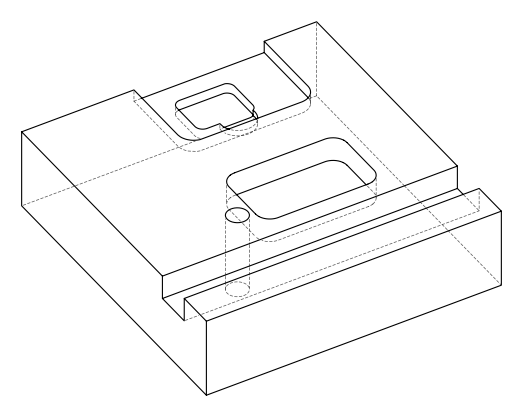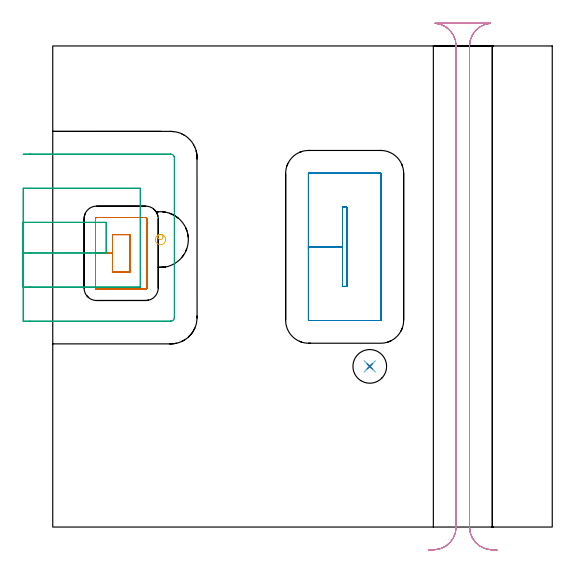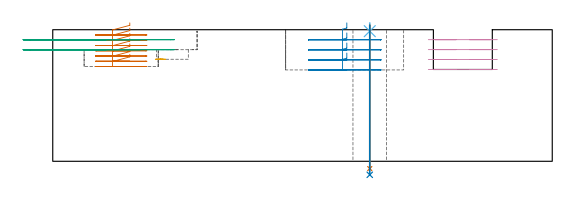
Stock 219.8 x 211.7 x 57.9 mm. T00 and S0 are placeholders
(PLAN: 8 operations, 4 tool changes, 13 min)
(1 MILL_RECTANGULAR_POCKET | POCKET_RECTANGULAR_STRAIGHT | NXT0201_013 | Follow Part, ap 2.5, ae 75% | 2.88 min | 21500 mm3)
(2 MILL_RECTANGULAR_POCKET_1 | POCKET_RECTANGULAR_STRAIGHT_1 | UGT0201_104 | Follow Part, ap 5, ae 75% | 2.73 min | 76361 mm3)
(3 MILL_SLOT | SLOT_PARTIAL_RECTANGULAR | UGT0201_104 | Follow Part, ap 5, ae 75% | 2.53 min | 40071 mm3)
(4 MILL_RECTANGULAR_SLOT | SLOT_RECTANGULAR | UGT0201_104 | Follow Part, ap 5, ae 75% | 4.17 min | 95960 mm3)
(5 MILL_BLIND_HOLE_FROM_SOLID_MATERIAL | STEP1POCKET | UGT0201_104 | Spiral | 0.09 min | 1117 mm3)
(6 SPOT_DRILL | STEP1HOLE | NXT0321_9005460120000 | 0.03 min | 12 mm3)
(7 DRILL_THROUGH_HOLE_INTO_CENTER | STEP1HOLE | NXT0301_065 | 0.25 min | 3999 mm3)
(8 DRILL_TO_ENLARGE_THROUGH_HOLE | STEP1HOLE | UGT0301_279 | 0.26 min | 5960 mm3)
(TOOL NXT0201_013 | ENDMILL 10mm | D10 FL30 Z4)
(TOOL UGT0201_104 | End Mill 20 mm | D20 FL22 Z2)
(TOOL NXT0321_9005460120000 | NC Spot Drill, 142deg, 12mm, Carbide, Uncoated | D12 PA142 FL30 Z2)
(TOOL NXT0301_065 | Carbide Drill 9.4mm [860.1-0940-075A1-MM 2214] | D9.4 PA140 FL98 Z2)
(TOOL UGT0301_279 | Twist Drill 14.8 mm | D14.8 PA118 FL114 Z2)
(OP 1 MILL_RECTANGULAR_POCKET)
G17 G21 G94 G90
T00 M6
G54
G17 G0 G90 X33.9 Y124.717 S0 M3
G43 Z67.9 H0
Z60.9
G94 G1 Y128.7 Z59.833 F250.
X26.3 Z57.796
Y120.45 Z55.586
Y112.2 F500.
X33.9
Y128.7
X26.3
Y120.45
X18.8
Y105.2
G3 X19.3 Y104.7 R0.5
G1 X40.9
G3 X41.4 Y105.2 R0.5
G1 Y135.7
G3 X40.9 Y136.2 R0.5
G1 X19.3
G3 X18.8 Y135.7 R0.5
G1 Y120.45
Y119.45
G0 X33.9 Y124.717 Z58.586
G1 Y128.7 Z57.518 F250.
X26.3 Z55.482
Y120.45 Z53.271
Y112.2 F500.
X33.9
Y128.7
X26.3
Y120.45
X18.8
Y105.2
G3 X19.3 Y104.7 R0.5
G1 X40.9
G3 X41.4 Y105.2 R0.5
G1 Y135.7
G3 X40.9 Y136.2 R0.5
G1 X19.3
G3 X18.8 Y135.7 R0.5
G1 Y120.45
Y119.45
G0 X33.9 Y124.717 Z56.271
G1 Y128.7 Z55.204 F250.
X26.3 Z53.168
Y120.45 Z50.957
Y112.2 F500.
X33.9
Y128.7
X26.3
Y120.45
X18.8
Y105.2
G3 X19.3 Y104.7 R0.5
G1 X40.9
G3 X41.4 Y105.2 R0.5
G1 Y135.7
G3 X40.9 Y136.2 R0.5
G1 X19.3
G3 X18.8 Y135.7 R0.5
G1 Y120.45
Y119.45
G0 X33.9 Y124.717 Z53.957
G1 Y128.7 Z52.89 F250.
X26.3 Z50.853
Y120.45 Z48.643
Y112.2 F500.
X33.9
Y128.7
X26.3
Y120.45
X18.8
Y105.2
G3 X19.3 Y104.7 R0.5
G1 X40.9
G3 X41.4 Y105.2 R0.5
G1 Y135.7
G3 X40.9 Y136.2 R0.5
G1 X19.3
G3 X18.8 Y135.7 R0.5
G1 Y120.45
Y119.45
G0 X33.9 Y124.717 Z51.643
G1 Y128.7 Z50.576 F250.
X26.3 Z48.539
Y120.45 Z46.329
Y112.2 F500.
X33.9
Y128.7
X26.3
Y120.45
X18.8
Y105.2
G3 X19.3 Y104.7 R0.5
G1 X40.9
G3 X41.4 Y105.2 R0.5
G1 Y135.7
G3 X40.9 Y136.2 R0.5
G1 X19.3
G3 X18.8 Y135.7 R0.5
G1 Y120.45
Y119.45
G0 X33.9 Y124.717 Z49.329
G1 Y128.7 Z48.261 F250.
X26.3 Z46.225
Y120.45 Z44.014
Y112.2 F500.
X33.9
Y128.7
X26.3
Y120.45
X18.8
Y105.2
G3 X19.3 Y104.7 R0.5
G1 X40.9
G3 X41.4 Y105.2 R0.5
G1 Y135.7
G3 X40.9 Y136.2 R0.5
G1 X19.3
G3 X18.8 Y135.7 R0.5
G1 Y120.45
Y119.45
G0 X33.9 Y124.717 Z47.014
G1 Y128.7 Z45.947 F250.
X26.3 Z43.911
Y120.45 Z41.7
Y112.2 F500.
X33.9
Y128.7
X26.3
Y120.45
X18.8
Y105.2
G3 X19.3 Y104.7 R0.5
G1 X40.9
G3 X41.4 Y105.2 R0.5
G1 Y135.7
G3 X40.9 Y136.2 R0.5
G1 X19.3
G3 X18.8 Y135.7 R0.5
G1 Y120.45
Y119.45
G0 Z67.9
M5
M2
(OP 2 MILL_RECTANGULAR_POCKET_1)
G17 G21 G94 G90
T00 M6
G54
G17 G0 G90 X129.4 Y132.29 S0 M3
G43 Z67.9 H0
Z60.9
G94 G1 Y140.7 Z58.646 F250.
X127.5 Z58.137
Y123.3 Z53.475
Y105.9 F500.
X129.4
Y140.7
X127.5
Y123.3
X112.5
Y91.
X112.505 Y90.945
X112.545 Y90.905
X112.6 Y90.9
X144.3
X144.355 Y90.905
X144.395 Y90.945
X144.4 Y91.
Y155.6
X144.395 Y155.655
X144.355 Y155.695
X144.3 Y155.7
X112.6
X112.545 Y155.695
X112.505 Y155.655
X112.5 Y155.6
Y123.3
Y122.3
G0 X129.4 Y132.29 Z56.475
G1 Y140.7 Z54.221 F250.
X127.5 Z53.712
Y123.3 Z49.05
Y105.9 F500.
X129.4
Y140.7
X127.5
Y123.3
X112.5
Y91.
X112.505 Y90.945
X112.545 Y90.905
X112.6 Y90.9
X144.3
X144.355 Y90.905
X144.395 Y90.945
X144.4 Y91.
Y155.6
X144.395 Y155.655
X144.355 Y155.695
X144.3 Y155.7
X112.6
X112.545 Y155.695
X112.505 Y155.655
X112.5 Y155.6
Y123.3
Y122.3
G0 X129.4 Y132.29 Z52.05
G1 Y140.7 Z49.796 F250.
X127.5 Z49.287
Y123.3 Z44.625
Y105.9 F500.
X129.4
Y140.7
X127.5
Y123.3
X112.5
Y91.
X112.505 Y90.945
X112.545 Y90.905
X112.6 Y90.9
X144.3
X144.355 Y90.905
X144.395 Y90.945
X144.4 Y91.
Y155.6
X144.395 Y155.655
X144.355 Y155.695
X144.3 Y155.7
X112.6
X112.545 Y155.695
X112.505 Y155.655
X112.5 Y155.6
Y123.3
Y122.3
G0 X129.4 Y132.29 Z47.625
G1 Y140.7 Z45.371 F250.
X127.5 Z44.862
Y123.3 Z40.2
Y105.9 F500.
X129.4
Y140.7
X127.5
Y123.3
X112.5
Y91.
X112.505 Y90.945
X112.545 Y90.905
X112.6 Y90.9
X144.3
X144.355 Y90.905
X144.395 Y90.945
X144.4 Y91.
Y155.6
X144.395 Y155.655
X144.355 Y155.695
X144.3 Y155.7
X112.6
X112.545 Y155.695
X112.505 Y155.655
X112.5 Y155.6
Y123.3
Y122.3
G0 Z67.9
M5
M2
(OP 3 MILL_SLOT)
G17 G21 G94 G90
T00 M6
G54
G17 G0 G90 X-13. Y120.6 S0 M3
G43 Z67.9 H0
Z53.5
G94 G1 X-10. F250.
X23.5 F500.
Y134.1
X-10.
X-13. F250.
Y105.6
X-10.
X38.5 F500.
Y149.1
X-10.
X-13. F250.
Y90.6
X-10.
X51.9 F500.
G3 X53.5 Y92.2 R1.6
G1 Y162.5
G3 X51.9 Y164.1 R1.6
G1 X-10.
X-13. F250.
G0 Y120.6 Z49.1
G1 X-10.
X23.5 F500.
Y134.1
X-10.
X-13. F250.
Y105.6
X-10.
X38.5 F500.
Y149.1
X-10.
X-13. F250.
Y90.6
X-10.
X51.9 F500.
G3 X53.5 Y92.2 R1.6
G1 Y162.5
G3 X51.9 Y164.1 R1.6
G1 X-10.
X-13. F250.
G0 Z67.9
M5
M2
(OP 4 MILL_RECTANGULAR_SLOT)
G17 G21 G94 G90
T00 M6
G54
G17 G0 G90 X195.617 Y-10.202 S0 M3
G43 Z67.9 H0
Z53.525
G94 G1 X192.626 Y-9.97 F250.
G2 X183.4 Y0. R10. F500.
G1 Y211.7
G2 X192.626 Y221.67 R10.
G1 Y221.7
X168.274
Y221.67
G2 X177.5 Y211.7 R10.
G1 Y0.
G2 X168.274 Y-9.97 R10.
G1 X165.283 Y-10.202 F250.
G0 X195.617 Z49.15
G1 X192.626 Y-9.97
G2 X183.4 Y0. R10. F500.
G1 Y211.7
G2 X192.626 Y221.67 R10.
G1 Y221.7
X168.274
Y221.67
G2 X177.5 Y211.7 R10.
G1 Y0.
G2 X168.274 Y-9.97 R10.
G1 X165.283 Y-10.202 F250.
G0 X195.617 Z44.775
G1 X192.626 Y-9.97
G2 X183.4 Y0. R10. F500.
G1 Y211.7
G2 X192.626 Y221.67 R10.
G1 Y221.7
X168.274
Y221.67
G2 X177.5 Y211.7 R10.
G1 Y0.
G2 X168.274 Y-9.97 R10.
G1 X165.283 Y-10.202 F250.
G0 X195.617 Z40.4
G1 X192.626 Y-9.97
G2 X183.4 Y0. R10. F500.
G1 Y211.7
G2 X192.626 Y221.67 R10.
G1 Y221.7
X168.274
Y221.67
G2 X177.5 Y211.7 R10.
G1 Y0.
G2 X168.274 Y-9.97 R10.
G1 X165.283 Y-10.202 F250.
G0 Z67.9
M5
M2
(OP 5 MILL_BLIND_HOLE_FROM_SOLID_MATERIAL)
G17 G21 G94 G90
T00 M6
G54
G17 G0 G90 X47.4 Y126.5 S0 M3
G43 Z67.9 H0
Z44.9
G94 G3 X48.525 Y127.625 R1.125 F250.
X47.4 Y128.75 R1.125
X45.15 Y126.5 R2.25
X47.4 Y128.75 R-2.25
X46.275 Y127.625 R1.125
X47.4 Y126.5 R1.125
G0 Z67.9
M5
M2
(OP 6 SPOT_DRILL)
G17 G21 G94 G90
T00 M6
G54
G17 G0 G90 X139.5 Y70.7 S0 M3
G43 Z67.9 H0
G94 G81 G98 Z57.263 F250. R60.9
G80
M5
M2
(OP 7 DRILL_THROUGH_HOLE_INTO_CENTER)
G17 G21 G94 G90
T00 M6
G54
G17 G0 G90 X139.5 Y70.7 S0 M3
G43 Z67.9 H1
G94 G73 G98 Z-3.211 F250. Q8.73 R59.9
G80
M5
M2
(OP 8 DRILL_TO_ENLARGE_THROUGH_HOLE)
G17 G21 G94 G90
T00 M6
G54
G17 G0 G90 X139.5 Y70.7 S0 M3
G43 Z67.9 H0
G94 G73 G98 Z-5.946 F250. Q12.769 R59.9
G80
M5
M2
